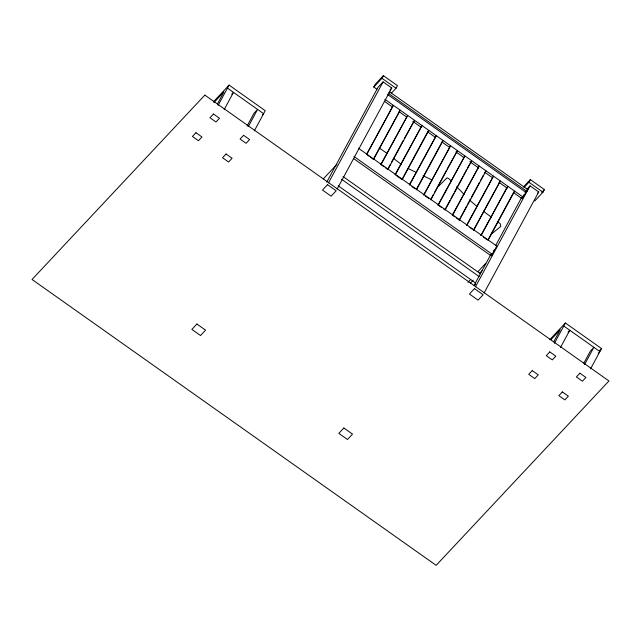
<?xml version="1.0" encoding="UTF-8"?>
<svg xmlns="http://www.w3.org/2000/svg" width="641" height="641" viewBox="0 0 641 641"><rect width="100%" height="100%" fill="white"/><g stroke="black" fill="none" stroke-linecap="round" stroke-linejoin="round"><path stroke-width="0.96" d="M217.427 103.938L223.965 91.855L213.942 102.544M218.132 105.372L229.093 85.101L265.23 110.669L254.269 130.94M224.158 109.635L233.492 92.376L231.738 94.243M247.073 126.101L254.076 113.161L257.578 109.419L248.251 126.678M376.9 89.243L373.775 87.032L375.201 84.396L383.39 75.662L397.452 85.614L396.034 88.25L391.258 93.346M373.775 87.032L381.964 78.298L383.39 75.662M326.75 182.148L378.054 87.264L383.094 81.888L391.747 88.009L337.118 189.047M328.464 182.925L383.094 81.888M366.428 154.497L393.31 105.372L366.716 154.553M373.294 159.353L400.176 110.228L373.583 159.417L370.53 157.253M380.73 164.617L407.612 115.492L381.018 164.673L384.071 166.836M388.077 168.591L390.449 164.2M391.395 162.445L403.269 140.491M404.223 138.736L414.487 120.348L387.893 169.536L385.602 167.91M395.032 174.737L421.922 125.612L395.329 174.793M402.38 178.711L427.547 132.166M409.335 184.848L436.225 135.732L409.631 184.912M416.209 189.712L442.33 141.405M416.498 189.768L443.091 140.587M423.645 194.968L450.527 145.844L423.933 195.032M430.984 198.95L433.364 194.56M434.31 192.805L446.184 170.843M447.13 169.088L457.394 150.707L430.8 199.888M437.947 205.088L464.829 155.963L438.236 205.152L441.288 207.307M445.767 208.189L450.038 200.288M450.992 198.534L453.836 193.261M454.79 191.507L462.858 176.571M463.812 174.817L466.664 169.544M467.61 167.79L471.704 160.827L445.11 210.008L443.58 208.926M452.25 215.208L479.139 166.083L452.546 215.264L454.83 216.89M459.116 220.063L466.72 206.017M467.666 204.255L470.518 198.99M471.464 197.228L479.54 182.3M480.494 180.546L483.338 175.273M484.292 173.519L486.006 170.939L459.413 220.127L456.36 217.964M466.552 225.328L493.442 176.203L466.848 225.384M473.427 230.183L500.309 181.058L473.715 230.247M480.862 235.447L507.744 186.323L481.151 235.503M488.202 239.422L513.369 192.877M488.017 240.367L514.611 191.178L513.85 191.996M524.146 187.348L528.921 182.252L530.347 179.616L544.409 189.568L542.991 192.204L534.802 200.937M474.188 285.229L490.814 254.477M495.565 245.695L521.686 197.372M513.729 192.773L521.862 198.526L523.817 194.912M521.862 198.526L527.815 189.608L389.52 91.775L388.582 93.498L526.886 191.33M475.422 286.88L530.051 185.842L538.704 191.971L484.075 293.001M553.728 341.829L560.258 329.746L550.915 339.722M554.433 343.272L565.394 323L601.53 348.56L590.569 368.831M560.458 347.526L569.793 330.267L568.038 332.134M583.839 363.135L590.377 351.052L593.878 347.31L584.544 364.569M353.503 158.495L490.99 255.751L492.336 253.275M493.233 251.617L494.131 249.966M490.99 255.751L492.304 254.349L496.791 246.088L358.495 148.255M213.493 101.751L229.093 85.101M262.433 114.923L263.603 113.673L227.467 88.113M389.864 90.028L391.747 88.009M323.264 178.919L336.918 164.352M428.02 131.285L428.789 130.468L402.195 179.648L396.09 175.33M523.521 186.9L530.347 179.616M526.902 189.207L530.051 185.842M525.123 192.476L527.815 189.608M537.446 193.31L538.704 191.971M541.685 192.476L544.409 189.568M467.954 282.344L470.686 279.428M478.202 271.407L485.718 263.395M470.47 283.042L473.194 280.133M479.34 273.579L482.072 270.662M474.252 285.662L475.614 284.203M549.786 339.65L565.394 323M599.495 350.731L601.53 348.56M598.149 353.439L599.904 351.572L563.768 326.005M438.813 186.01L447.009 177.821L449.173 178.887L451.208 181.01M491.054 234.374L500.797 226.433L500.252 223.685L497.4 221.594M407.892 168.423L415.913 172.269M423.044 175.69L431.954 179.961M379.208 147.887L387.116 153.463M381.964 78.298L396.034 88.25M528.921 182.252L542.991 192.204M387.637 94.515L525.941 192.348M384.864 99.299L523.168 197.132M384.376 101.27L392.508 107.023M399.023 111.622L406.346 116.806M412.852 121.405L420.985 127.166M427.491 131.766L435.632 137.527M442.138 142.126L449.461 147.31M455.967 151.909L464.1 157.662M469.797 161.692L478.747 168.022M485.253 172.629L492.576 177.805M499.083 182.413L507.223 188.166M367.477 155.098L369.008 156.18M411.923 186.531L414.975 188.694M425.464 196.114L428.517 198.269M469.901 227.547L472.193 229.166M483.442 237.122L487.256 239.822M354.008 156.516L492.304 254.349M343.039 176.539L480.566 273.819M341.573 179.248L479.099 276.527M338.16 185.77L475.686 283.058M477.016 206.474L469.524 200.088M483.386 211.21L491.359 217.131M393.374 158.279L401.202 164.304M456.632 186.659L464.092 194.439M204.848 95.108L32.05 279.484L436.152 565.338L608.95 380.97L204.848 95.108M195.938 132.711L192.436 136.453L198.454 140.708L201.963 136.974L195.938 132.711M213.469 114.01L209.96 117.744L215.985 122.006L219.486 118.264L213.469 114.01M226.057 154.008L222.547 157.75L228.573 162.013L232.074 158.271L226.057 154.008M243.58 135.307L240.079 139.049L246.096 143.312L249.605 139.57L243.58 135.307M196.907 324.042L191.867 329.41L200.529 335.539L205.561 330.163L196.907 324.042M327.519 184.68L322.479 190.056L331.133 196.178L336.172 190.802L327.519 184.68M343.864 427.996L338.825 433.372L347.486 439.494L352.518 434.117L343.864 427.996M474.476 288.634L469.436 294.011L478.09 300.132L483.13 294.756L474.476 288.634M532.238 370.602L528.729 374.344L534.754 378.607L538.264 374.865L532.238 370.602M549.77 351.901L546.26 355.643L552.286 359.897L555.787 356.164L549.77 351.901M562.349 391.907L558.848 395.641L564.873 399.904L568.375 396.162L562.349 391.907M579.881 373.198L576.371 376.94L582.397 381.203L585.906 377.461L579.881 373.198"/></g></svg>
